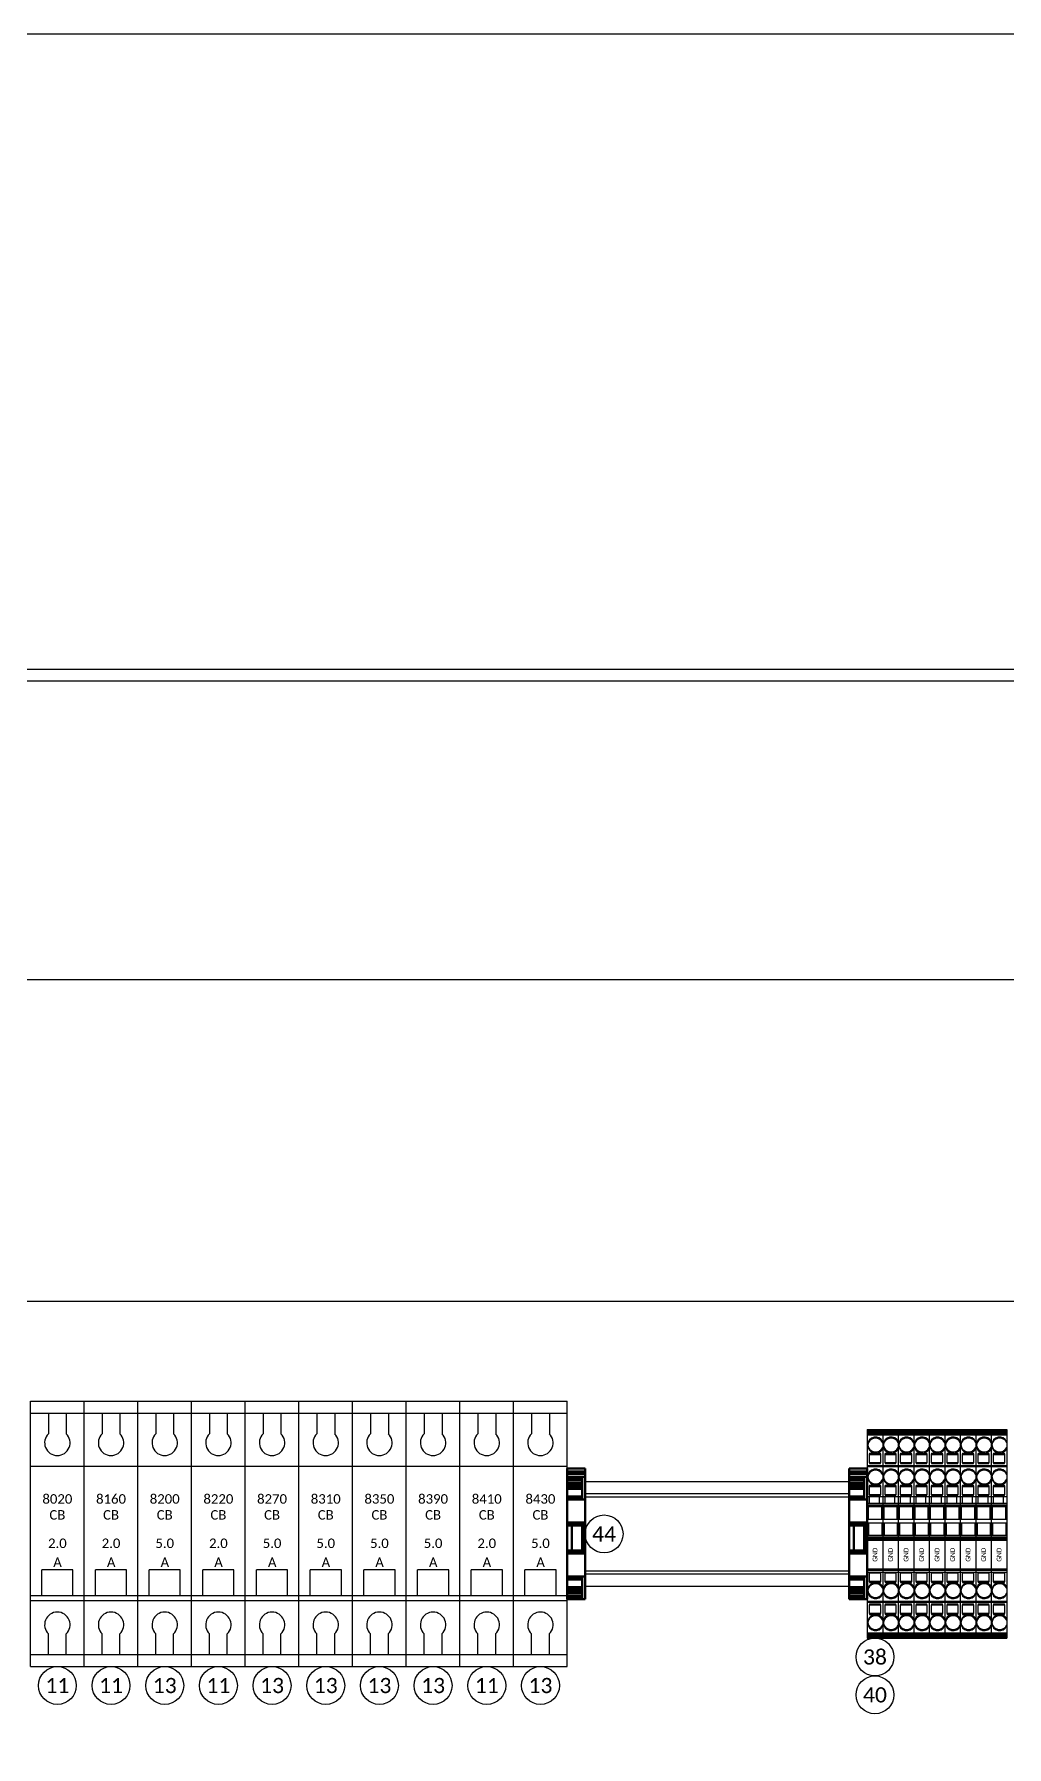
# Model space of a CAD drawing. Header units: inches. Extents: x 0 to 316, y -1 to 150.
# Drawn here: x 252.06 to 255.28, y 37.34 to 43 of the extents above; entities that cross this region are included whole.
import ezdxf
from ezdxf.enums import TextEntityAlignment as Align

# ---------------------------------------------------------------- set-up
doc = ezdxf.new("R2010")
doc.units = ezdxf.units.IN
doc.header["$MEASUREMENT"] = 0
doc.linetypes.add('HIDDEN2', pattern=[0.1875, 0.125, -0.0625])
doc.styles.add('Calibri', font='calibri.ttf')

# ---------------------------------------------------------------- blocks, each defined once
blk = doc.blocks.new('A$C22433D2A')
at = {"color": 2}
for p, q in [((0, -1.752), (0, 1.752)), ((0, 1.752), (0.709, 1.752)), ((0, 1.594), (0.709, 1.594)), ((0.237, 1.594), (0.237, 1.321)), ((0.472, 1.594), (0.472, 1.321)), ((0.709, -1.752), (0.709, 1.752)), ((0.709, 0.886), (0, 0.886)), ((0.148, -0.819), (0.148, -0.476)), ((0.56, -0.476), (0.148, -0.476)), ((0.56, -0.819), (0.56, -0.476)), ((0.709, -0.819), (0, -0.819)), ((0.709, -0.886), (0, -0.886)), ((0.237, -1.594), (0.237, -1.321)), ((0.472, -1.594), (0.472, -1.321)), ((0, -1.594), (0.709, -1.594)), ((0, -1.752), (0.709, -1.752))]:
    blk.add_line(p, q, dxfattribs=at)
for centre, start, end in [((0.354, 1.201), 134.32, 45.68), ((0.354, -1.201), 314.32, 225.68)]:
    blk.add_arc(centre, 0.168, start, end, dxfattribs=at)
at = {"color": 3, "style": 'Calibri'}
for s, p in [('CB', (0.354, 0.25)), ('A', (0.356, -0.375))]:
    blk.add_text(s, height=0.125, dxfattribs=at).set_placement(p, align=Align.MIDDLE_CENTER)
for tag, p in [('BREAKERNUMBER', (0.354, 0.46)), ('AMPS', (0.354, -0.125))]:
    blk.add_attdef(tag, text='', height=0.125, dxfattribs=at).set_placement(p, align=Align.MIDDLE_CENTER)
blk = doc.blocks.new('A$C29732917')
at = {"lineweight": 50}
for p, q in [((-25.42, 3.57), (-25.42, -2.43)), ((18.38, 3.57), (-25.42, 3.57)), ((-24.44, 3.57), (-24.44, -2.43)), ((-23.82, 3.57), (-23.82, -2.43)), ((-23.62, 3.57), (-23.62, -2.43)), ((-22.62, 3.57), (-22.62, -2.43)), ((-22.19, 2.57), (-15.5, 2.57)), ((-22.19, -2.43), (-22.19, 2.57)), ((-21.49, 2.57), (-21.49, -2.43)), ((-21.45, 2.57), (-21.45, -2.43)), ((-20.49, 2.57), (-20.49, -2.43)), ((-20.06, 2.57), (-20.06, -2.43)), ((-19.28, -2.43), (-19.28, 2.57)), ((-18.57, 2.57), (-18.57, -2.43)), ((-16.03, 2.57), (-16.03, -2.43)), ((-15.84, 2.57), (-15.84, -2.43)), ((-15.6, 2.57), (-15.6, -2.43)), ((-15.5, -2.43), (-15.5, 2.57)), ((-15.07, 3.57), (-15.07, -2.43)), ((-7.32, 3.07), (3.08, 3.07)), ((-7.32, -2.43), (-7.32, 3.07)), ((-6.92, -2.43), (-6.92, 3.07)), ((-6.56, 3.07), (-6.56, -2.43)), ((-6.32, 3.07), (-6.32, -2.43)), ((-6.12, 2.57), (1.88, 2.57)), ((2.08, 3.07), (2.08, -2.43)), ((2.32, 3.07), (2.32, -2.43)), ((2.68, 3.07), (2.68, -2.43)), ((3.08, -2.43), (3.08, 3.07)), ((10.83, 3.57), (10.83, -2.43)), ((11.26, 2.57), (17.95, 2.57)), ((11.26, -2.43), (11.26, 2.57)), ((11.35, -2.43), (11.35, 2.57)), ((11.6, 2.57), (11.6, -2.43)), ((11.79, -2.43), (11.79, 2.57)), ((14.33, 2.57), (14.33, -2.43)), ((15.04, 2.57), (15.04, -2.43)), ((15.81, 2.57), (15.81, -2.43)), ((16.25, 2.57), (16.25, -2.43)), ((17.2, 2.57), (17.2, -2.43)), ((17.25, 2.57), (17.25, -2.43)), ((17.95, -2.43), (17.95, 2.57)), ((18.38, 3.57), (18.38, -2.43)), ((18.38, -2.43), (-25.42, -2.43)), ((1.88, -0.93), (-6.12, -0.93))]:
    blk.add_line(p, q, dxfattribs=at)
at = {"lineweight": 25}
blk.add_line((-15.6, -2.43), (-16.03, -2.43), dxfattribs=at)
at = {"lineweight": 50}
for centre, start, end in [((-6.12, 2.37), 90, 180), ((1.88, 2.37), 0, 90), ((-6.12, -0.73), 180, 270), ((1.88, -0.73), 270, 0)]:
    blk.add_arc(centre, 0.2, start, end, dxfattribs=at)
blk = doc.blocks.new('TB Wago 2002-1407 GND')
at = {"color": 3, "lineweight": -3}
for p, q in [((-0.102, 2.75), (0.102, 2.75)), ((-0.102, 2.75), (-0.102, 0)), ((-0.102, 2.736), (0.102, 2.736)), ((-0.102, 2.732), (-0.102, 2.699)), ((0.102, 2.732), (-0.102, 2.732)), ((-0.102, 2.732), (0.102, 2.732)), ((-0.102, 2.73), (0.102, 2.73)), ((-0.102, 2.725), (0.102, 2.725)), ((-0.102, 2.721), (0.102, 2.721)), ((0.102, 2.75), (0.102, 0)), ((-0.102, 2.707), (0.102, 2.707)), ((-0.102, 2.699), (0.102, 2.699)), ((-0.102, 2.684), (0.102, 2.684)), ((-0.102, 2.682), (0.102, 2.682)), ((-0.094, 2.553), (-0.094, 2.539)), ((-0.102, 2.278), (0.102, 2.278)), ((-0.102, 2.276), (0.102, 2.276)), ((-0.102, 2.264), (0.102, 2.264)), ((-0.071, 2.438), (0.071, 2.438)), ((-0.071, 2.438), (-0.071, 2.429)), ((-0.071, 2.429), (0.071, 2.429)), ((-0.071, 2.313), (-0.071, 2.429)), ((-0.071, 2.423), (0.071, 2.423)), ((-0.071, 2.313), (-0.071, 2.301)), ((0.071, 2.313), (-0.071, 2.313)), ((-0.071, 2.301), (0.071, 2.301)), ((0.071, 2.429), (0.071, 2.438)), ((0.071, 2.429), (0.071, 2.313)), ((0.071, 2.301), (0.071, 2.313)), ((-0.102, 2.197), (-0.102, 2.133)), ((-0.094, 2.132), (-0.094, 2.117)), ((-0.102, 1.868), (0.102, 1.868)), ((-0.071, 2.017), (0.071, 2.017)), ((-0.071, 2.017), (-0.071, 2.007)), ((-0.071, 2.007), (0.071, 2.007)), ((-0.071, 1.891), (-0.071, 2.007)), ((-0.071, 2.001), (0.071, 2.001)), ((-0.071, 1.891), (-0.071, 1.88)), ((0.071, 1.891), (-0.071, 1.891)), ((-0.071, 1.88), (0.071, 1.88)), ((-0.071, 1.778), (-0.071, 1.86)), ((0.055, 1.86), (0.055, 1.778)), ((0.071, 2.007), (0.071, 2.017)), ((0.071, 2.007), (0.071, 1.891)), ((0.071, 1.88), (0.071, 1.891)), ((-0.102, 1.778), (0.102, 1.778)), ((-0.102, 1.758), (0.102, 1.758)), ((-0.102, 1.746), (0.102, 1.746)), ((-0.102, 1.734), (0.102, 1.734)), ((-0.094, 1.569), (-0.094, 1.734)), ((-0.085, 1.569), (-0.085, 1.734)), ((0.089, 1.569), (0.089, 1.734)), ((0.098, 1.734), (0.098, 1.569)), ((-0.102, 1.569), (0.102, 1.569)), ((-0.102, 1.522), (0.102, 1.522)), ((-0.102, 1.356), (0.102, 1.356)), ((-0.094, 1.356), (-0.094, 1.522)), ((-0.085, 1.522), (-0.085, 1.356)), ((0.089, 1.522), (0.089, 1.356)), ((0.098, 1.522), (0.098, 1.356)), ((-0.102, 1.347), (0.102, 1.347)), ((-0.102, 1.328), (0.102, 1.328)), ((-0.102, 1.317), (0.102, 1.317)), ((-0.102, 1.315), (0.102, 1.315)), ((-0.102, 1.309), (0.102, 1.309)), ((-0.102, 1.306), (0.102, 1.306)), ((-0.102, 1.305), (0.102, 1.305)), ((-0.102, 1.303), (0.102, 1.303)), ((-0.102, 1.303), (0.102, 1.303)), ((-0.102, 1.292), (0.102, 1.292)), ((-0.102, 0.913), (0.102, 0.913)), ((0.102, 0.906), (-0.102, 0.906)), ((-0.102, 0.903), (0.102, 0.903)), ((-0.102, 0.894), (0.102, 0.894)), ((-0.102, 0.87), (0.012, 0.87)), ((-0.102, 0.87), (0.102, 0.87)), ((-0.102, 0.868), (0.102, 0.868)), ((-0.071, 0.87), (0.071, 0.87)), ((-0.071, 0.87), (-0.071, 0.859)), ((-0.071, 0.859), (0.071, 0.859)), ((-0.071, 0.743), (-0.071, 0.859)), ((-0.071, 0.749), (0.071, 0.749)), ((-0.071, 0.743), (-0.071, 0.734)), ((0.071, 0.743), (-0.071, 0.743)), ((-0.071, 0.734), (0.071, 0.734)), ((0.071, 0.859), (0.071, 0.87)), ((0.071, 0.859), (0.071, 0.743)), ((0.071, 0.734), (0.071, 0.743)), ((-0.102, 0.485), (0.102, 0.485)), ((-0.102, 0.472), (0.102, 0.472)), ((-0.094, 0.633), (-0.094, 0.619)), ((-0.071, 0.449), (0.071, 0.449)), ((-0.071, 0.449), (-0.071, 0.438)), ((-0.071, 0.438), (0.071, 0.438)), ((-0.071, 0.322), (-0.071, 0.438)), ((-0.071, 0.327), (0.071, 0.327)), ((-0.071, 0.322), (-0.071, 0.312)), ((0.071, 0.322), (-0.071, 0.322)), ((-0.071, 0.312), (0.071, 0.312)), ((0.071, 0.438), (0.071, 0.449)), ((0.071, 0.438), (0.071, 0.322)), ((0.071, 0.312), (0.071, 0.322)), ((-0.102, 0.068), (0.102, 0.068)), ((-0.102, 0.066), (0.102, 0.066)), ((-0.102, 0.065), (0.102, 0.065)), ((-0.102, 0.051), (0.102, 0.051)), ((0.102, 0.047), (-0.102, 0.047)), ((-0.102, 0.043), (0.102, 0.043)), ((-0.102, 0.037), (0.102, 0.037)), ((-0.102, 0.03), (0.102, 0.03)), ((-0.102, 0.029), (0.102, 0.029)), ((-0.102, 0.02), (0.102, 0.02)), ((-0.102, 0.018), (0.102, 0.018)), ((-0.102, 0.018), (0.102, 0.018)), ((-0.102, 0.018), (0.102, 0.018)), ((-0.102, 0.016), (0.102, 0.016)), ((-0.102, 0.001), (0.102, 0.001)), ((-0.102, 0), (0.102, 0)), ((-0.094, 0.211), (-0.094, 0.197))]:
    blk.add_line(p, q, dxfattribs=at)
for points in [[(-0.071, 1.86), (-0.071, 1.86), (-0.071, 1.861), (-0.071, 1.861), (-0.071, 1.861), (-0.071, 1.861), (-0.071, 1.861), (-0.071, 1.861), (-0.071, 1.861), (-0.071, 1.861), (-0.071, 1.861), (-0.071, 1.861), (-0.071, 1.861), (-0.071, 1.862), (-0.071, 1.862), (-0.071, 1.862), (-0.071, 1.862), (-0.071, 1.862), (-0.071, 1.862), (-0.071, 1.862), (-0.071, 1.862), (-0.071, 1.862), (-0.071, 1.862), (-0.071, 1.862), (-0.071, 1.863), (-0.071, 1.863), (-0.071, 1.863), (-0.07, 1.863), (-0.07, 1.863), (-0.07, 1.863), (-0.07, 1.863), (-0.07, 1.863), (-0.07, 1.863), (-0.07, 1.863), (-0.07, 1.863), (-0.07, 1.864), (-0.07, 1.864), (-0.07, 1.864), (-0.07, 1.864), (-0.07, 1.864), (-0.07, 1.864), (-0.07, 1.864), (-0.07, 1.864), (-0.07, 1.864), (-0.07, 1.864), (-0.07, 1.864), (-0.07, 1.865), (-0.07, 1.865), (-0.07, 1.865), (-0.07, 1.865), (-0.069, 1.865), (-0.069, 1.865), (-0.069, 1.865), (-0.069, 1.865), (-0.069, 1.865), (-0.069, 1.865), (-0.069, 1.865), (-0.069, 1.865), (-0.069, 1.865), (-0.069, 1.866), (-0.069, 1.866), (-0.069, 1.866), (-0.069, 1.866), (-0.069, 1.866), (-0.069, 1.866), (-0.069, 1.866), (-0.069, 1.866), (-0.068, 1.866), (-0.068, 1.866), (-0.068, 1.866), (-0.068, 1.866), (-0.068, 1.866), (-0.068, 1.866), (-0.068, 1.866), (-0.068, 1.867), (-0.068, 1.867), (-0.068, 1.867), (-0.068, 1.867), (-0.068, 1.867), (-0.068, 1.867), (-0.067, 1.867), (-0.067, 1.867), (-0.067, 1.867), (-0.067, 1.867), (-0.067, 1.867), (-0.067, 1.867), (-0.067, 1.867), (-0.067, 1.867), (-0.067, 1.867), (-0.067, 1.867), (-0.067, 1.867), (-0.067, 1.867), (-0.066, 1.867), (-0.066, 1.867), (-0.066, 1.868), (-0.066, 1.868), (-0.066, 1.868), (-0.066, 1.868), (-0.066, 1.868), (-0.066, 1.868), (-0.066, 1.868), (-0.066, 1.868), (-0.066, 1.868), (-0.065, 1.868), (-0.065, 1.868), (-0.065, 1.868), (-0.065, 1.868), (-0.065, 1.868), (-0.065, 1.868), (-0.065, 1.868), (-0.065, 1.868), (-0.065, 1.868), (-0.065, 1.868), (-0.065, 1.868), (-0.065, 1.868), (-0.064, 1.868), (-0.064, 1.868), (-0.064, 1.868), (-0.064, 1.868), (-0.064, 1.868), (-0.064, 1.868), (-0.064, 1.868), (-0.064, 1.868), (-0.064, 1.868), (-0.064, 1.868), (-0.063, 1.868), (-0.063, 1.868), (-0.063, 1.868), (-0.063, 1.868), (-0.063, 1.868), (-0.063, 1.868)], [(0.047, 1.868), (0.047, 1.868), (0.047, 1.868), (0.048, 1.868), (0.048, 1.868), (0.048, 1.868), (0.048, 1.868), (0.048, 1.868), (0.048, 1.868), (0.048, 1.868), (0.048, 1.868), (0.048, 1.868), (0.048, 1.868), (0.048, 1.868), (0.049, 1.868), (0.049, 1.868), (0.049, 1.868), (0.049, 1.868), (0.049, 1.868), (0.049, 1.868), (0.049, 1.868), (0.049, 1.868), (0.049, 1.868), (0.049, 1.868), (0.049, 1.868), (0.05, 1.868), (0.05, 1.868), (0.05, 1.868), (0.05, 1.868), (0.05, 1.868), (0.05, 1.868), (0.05, 1.868), (0.05, 1.868), (0.05, 1.868), (0.05, 1.868), (0.05, 1.868), (0.051, 1.868), (0.051, 1.867), (0.051, 1.867), (0.051, 1.867), (0.051, 1.867), (0.051, 1.867), (0.051, 1.867), (0.051, 1.867), (0.051, 1.867), (0.051, 1.867), (0.051, 1.867), (0.051, 1.867), (0.052, 1.867), (0.052, 1.867), (0.052, 1.867), (0.052, 1.867), (0.052, 1.867), (0.052, 1.867), (0.052, 1.867), (0.052, 1.867), (0.052, 1.867), (0.052, 1.866), (0.052, 1.866), (0.052, 1.866), (0.053, 1.866), (0.053, 1.866), (0.053, 1.866), (0.053, 1.866), (0.053, 1.866), (0.053, 1.866), (0.053, 1.866), (0.053, 1.866), (0.053, 1.866), (0.053, 1.866), (0.053, 1.866), (0.053, 1.866), (0.053, 1.865), (0.053, 1.865), (0.053, 1.865), (0.053, 1.865), (0.053, 1.865), (0.054, 1.865), (0.054, 1.865), (0.054, 1.865), (0.054, 1.865), (0.054, 1.865), (0.054, 1.865), (0.054, 1.865), (0.054, 1.865), (0.054, 1.864), (0.054, 1.864), (0.054, 1.864), (0.054, 1.864), (0.054, 1.864), (0.054, 1.864), (0.054, 1.864), (0.054, 1.864), (0.054, 1.864), (0.054, 1.864), (0.054, 1.864), (0.055, 1.863), (0.055, 1.863), (0.055, 1.863), (0.055, 1.863), (0.055, 1.863), (0.055, 1.863), (0.055, 1.863), (0.055, 1.863), (0.055, 1.863), (0.055, 1.863), (0.055, 1.863), (0.055, 1.862), (0.055, 1.862), (0.055, 1.862), (0.055, 1.862), (0.055, 1.862), (0.055, 1.862), (0.055, 1.862), (0.055, 1.862), (0.055, 1.862), (0.055, 1.862), (0.055, 1.862), (0.055, 1.861), (0.055, 1.861), (0.055, 1.861), (0.055, 1.861), (0.055, 1.861), (0.055, 1.861), (0.055, 1.861), (0.055, 1.861), (0.055, 1.861), (0.055, 1.861), (0.055, 1.861), (0.055, 1.86), (0.055, 1.86)]]:
    blk.add_lwpolyline(points, dxfattribs=at)
for centre, start_param, end_param in [((0.008, 2.539), 3.069394, 5.888394), ((0.008, 2.553), 0.394791, 5.888394), ((0.008, 2.539), 0.394791, 3.069394), ((0.008, 2.117), 3.069394, 5.888394), ((0.008, 2.132), 0.394791, 5.888394), ((0.008, 2.117), 0.394791, 3.069394), ((0.008, 0.633), 0.394791, 3.213792), ((0.008, 0.619), 0.394791, 5.888394), ((0.008, 0.633), 3.213792, 5.888394), ((0.008, 0.211), 0.394791, 3.213792), ((0.008, 0.197), 0.394791, 5.888394), ((0.008, 0.211), 3.213792, 5.888394)]:
    blk.add_ellipse(centre, major_axis=(0.102, 0), ratio=0.965926, start_param=start_param, end_param=end_param, dxfattribs=at)
at = {"lineweight": -3, "style": 'Calibri'}
blk.add_attdef('XXXX', text='', height=0.0625, rotation=90, dxfattribs=at).set_placement((0.032, 1.099), align=Align.CENTER)
blk = doc.blocks.new('Reference Number')
at = {"color": 6, "linetype": 'Continuous'}
blk.add_circle((0, 0), 0.125, dxfattribs=at)
at = {"color": 6, "linetype": 'Continuous', "style": 'Calibri'}
blk.add_attdef('REFERENCE_#', text='', height=0.1, dxfattribs=at).set_placement((0, 0), align=Align.MIDDLE_CENTER)
blk = doc.blocks.new('Rittal TS8 FloorMount 8018814 Panel')
at = {"color": 3, "linetype": 'Continuous'}
blk.add_line((57.928, 66.535), (0.982, 66.535), dxfattribs=at)
at = {"color": 9, "linetype": 'Continuous'}
blk.add_line((57.928, 66.378), (0.982, 66.378), dxfattribs=at)

msp = doc.modelspace()

# ---------------------------------------------------------------- linework, layer by layer
at = {"linetype": 'Continuous'}
msp.add_line((250, 39.87675), (260.89607, 39.87675), dxfattribs=at)
at = {"color": 2}
for p, q in [((253.88498, 38.21719, 0.00009), (254.75847, 38.21719, 0.00019)), ((253.88498, 38.1671, 0.00009), (254.75847, 38.1671, 0.00019)), ((253.88498, 37.92166, -0.03735), (254.75847, 37.92166, -0.03742)), ((253.88498, 37.87158, 0.00009), (254.75847, 37.87158, 0.00019))]:
    msp.add_line(p, q, dxfattribs=at)
at = {"color": 2, "extrusion": (-1.00046e-30, -4.08478e-15, -1)}
msp.add_line((253.88498, 38.17712, -0.04311), (254.75847, 38.17712, -0.04321), dxfattribs=at)
at = {"color": 2, "extrusion": (0, 0, -1)}
msp.add_line((253.88498, 37.91165, -0.00567), (254.75847, 37.91165, -0.0056), dxfattribs=at)
at = {"ltscale": 0.25}
msp.add_lwpolyline([(248, 22), (278, 22), (278, 43), (248, 43)], close=True, dxfattribs=at)
at = {"linetype": 'Continuous'}
msp.add_lwpolyline([(250, 39.87675), (259.86725, 39.87675), (259.86725, 38.81235), (250, 38.81235)], close=True, dxfattribs=at)

# ---------------------------------------------------------------- block references
at = {"linetype": 'Continuous', "xscale": 0.2504457935124523, "yscale": 0.2504457935124523, "zscale": 0.2504457935124523}
msp.add_blockref('Rittal TS8 FloorMount 8018814 Panel', (250, 24.23776), dxfattribs=at)
at = {"xscale": 0.2504457935124523, "yscale": 0.2504457935124523, "zscale": 0.2504457935124523}
for p, values in [((252.05107, 38.04438), {'AMPS': '2.0', 'BREAKERNUMBER': '8020'}), ((252.22855, 38.04438), {'AMPS': '2.0', 'BREAKERNUMBER': '8160'}), ((252.40603, 38.04438), {'AMPS': '5.0', 'BREAKERNUMBER': '8200'}), ((252.58351, 38.04438), {'AMPS': '2.0', 'BREAKERNUMBER': '8220'}), ((252.76099, 38.04438), {'AMPS': '5.0', 'BREAKERNUMBER': '8270'}), ((252.93847, 38.04438), {'AMPS': '5.0', 'BREAKERNUMBER': '8310'}), ((253.11595, 38.04438), {'AMPS': '5.0', 'BREAKERNUMBER': '8350'}), ((253.29344, 38.04438), {'AMPS': '5.0', 'BREAKERNUMBER': '8390'}), ((253.47092, 38.04438), {'AMPS': '2.0', 'BREAKERNUMBER': '8410'}), ((253.6484, 38.04438), {'AMPS': '5.0', 'BREAKERNUMBER': '8430'})]:
    msp.add_blockref('A$C22433D2A', p, dxfattribs=at).add_auto_attribs(values)
at = {"linetype": 'Continuous', "xscale": 0.2504457935124523, "yscale": 0.2504457935124523, "zscale": 0.2504457935124523}
for p in [(254.84321, 37.69999), (254.89449, 37.69999), (254.94577, 37.69999), (254.99704, 37.69999), (255.04832, 37.69999), (255.0996, 37.69999), (255.15087, 37.69999), (255.20215, 37.69999), (255.25342, 37.69999)]:
    msp.add_blockref('TB Wago 2002-1407 GND', p, dxfattribs=at).add_auto_attribs({'XXXX': 'GND'})
at = {"xscale": 0.009850911857263724, "yscale": 0.009850911857263724, "zscale": 0.009850911857263724}
for p, rotation in [((253.84979, 38.0097), 270), ((254.78238, 38.0097), 270.0000000000004)]:
    msp.add_blockref('A$C29732917', p, dxfattribs=dict(at, rotation=rotation))
at = {"color": 7, "linetype": 'HIDDEN2', "ltscale": 2, "xscale": 0.5008915870249045, "yscale": 0.5008915870249045, "zscale": 0.5008915870249045}
for p, values in [((253.9476, 38.04395), {'REFERENCE_#': '44'}), ((254.84321, 37.63738), {'REFERENCE_#': '38'}), ((252.13981, 37.543), {'REFERENCE_#': '11'}), ((252.31729, 37.543), {'REFERENCE_#': '11'}), ((252.49477, 37.543), {'REFERENCE_#': '13'}), ((252.67225, 37.543), {'REFERENCE_#': '11'}), ((252.84973, 37.543), {'REFERENCE_#': '13'}), ((253.02721, 37.543), {'REFERENCE_#': '13'}), ((253.2047, 37.543), {'REFERENCE_#': '13'}), ((253.38218, 37.543), {'REFERENCE_#': '13'}), ((253.55966, 37.543), {'REFERENCE_#': '11'}), ((253.73714, 37.543), {'REFERENCE_#': '13'}), ((254.84321, 37.51216), {'REFERENCE_#': '40'})]:
    msp.add_blockref('Reference Number', p, dxfattribs=at).add_auto_attribs(values)

doc.saveas('drawing.dxf')
